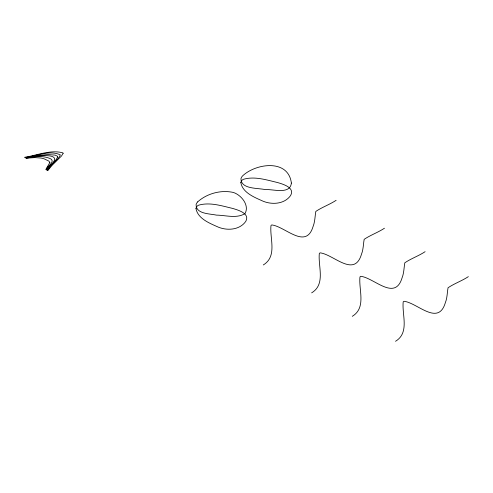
<?xml version="1.0" encoding="UTF-8"?>
<svg xmlns="http://www.w3.org/2000/svg" width="493" height="493" viewBox="0 0 493 493"><rect width="100%" height="100%" fill="white"/><g stroke="black" fill="none" stroke-linecap="round" stroke-linejoin="round"><path stroke-width="0.74" d="M197.638 201.896C206.968 193.466 221.037 189.688 233.325 192.443C241.28 194.963 249.766 205.365 244.996 213.605C236.566 218.812 225.714 215.207 216.396 215.114C209.71 213.635 195.801 214.067 196.109 204.515A11.752 6.261 -20.6 0 1 197.625 201.896M263.293 264.957C277.541 256.348 269.597 238.538 270.977 225.566L271.723 224.937C285.077 226.349 306.011 250.302 313.117 226.392C315.045 221.616 314.928 216.347 315.828 211.417C322.169 207.14 329.688 204.564 336.127 200.306M311.638 292.867C325.885 284.264 317.942 266.448 319.322 253.476L320.068 252.847C333.422 254.265 354.356 278.218 361.461 254.302C363.39 249.526 363.273 244.257 364.173 239.333C370.514 235.05 378.032 232.474 384.472 228.216M352.279 316.327C366.527 307.724 358.577 289.915 359.958 276.937L360.71 276.308C374.064 277.725 394.998 301.679 402.097 277.769C404.032 272.993 403.915 267.717 404.815 262.794C411.156 258.511 418.674 255.935 425.108 251.683M395.522 341.292C409.769 332.689 401.82 314.879 403.2 301.901L403.946 301.272C417.3 302.69 438.24 326.643 445.339 302.733C447.274 297.957 447.157 292.682 448.051 287.758C454.398 283.475 461.916 280.899 468.35 276.647M291.381 183.063C290.149 194.957 272.857 188.899 265.191 189.614C257.901 187.833 240.849 189.448 240.972 178.62A11.752 6.261 -20.6 0 1 242.482 175.995C255.657 163.343 288.343 158.623 291.381 183.063M195.955 208.397C197.656 218.732 209.845 223.329 218.356 227.156C227.439 230.853 239.734 229.991 245.754 221.406C250.321 213.444 238.064 210.043 232.579 208.41C221.634 205.84 209.765 201.933 198.611 205.187A9.583 5.565 11.1 0 0 196.528 206.912L195.955 208.397M240.812 182.496C242.519 192.837 254.708 197.428 263.219 201.261C272.296 204.952 284.59 204.09 290.617 195.511C295.178 187.543 282.927 184.142 277.436 182.509C266.491 179.939 254.622 176.038 243.468 179.292A9.583 5.565 11.1 0 0 241.391 181.017L240.812 182.496M63.122 153.317L61.533 155.967L52.615 164.773A127.225 73.451 0 0 0 47.809 170.658L47.414 170.43C50.613 164.459 57.675 160.817 60.362 154.888C49.713 149.829 36.118 156.078 25.044 157.513L24.65 157.285C37.061 155.375 50.496 149.453 62.925 152.855L63.122 153.317M57.656 156.996L56.282 159.399L47.014 170.202L46.619 169.968A134.281 77.524 0 0 1 49.873 165.703C67.405 150.735 31.33 156.404 25.839 157.976L25.445 157.748L36.722 155.578L47.876 154.543L55.111 155.122L57.268 156.121L57.656 156.996M49.892 162.413L45.824 169.512L46.219 169.74C46.786 166.301 55.167 162.209 51.05 159.036C43.39 155.141 34.313 156.682 26.24 158.204L34.855 157.6L40.888 158.031A15.351 8.862 0 0 1 44.241 158.875L48.745 161.032L49.892 162.413"/></g></svg>
